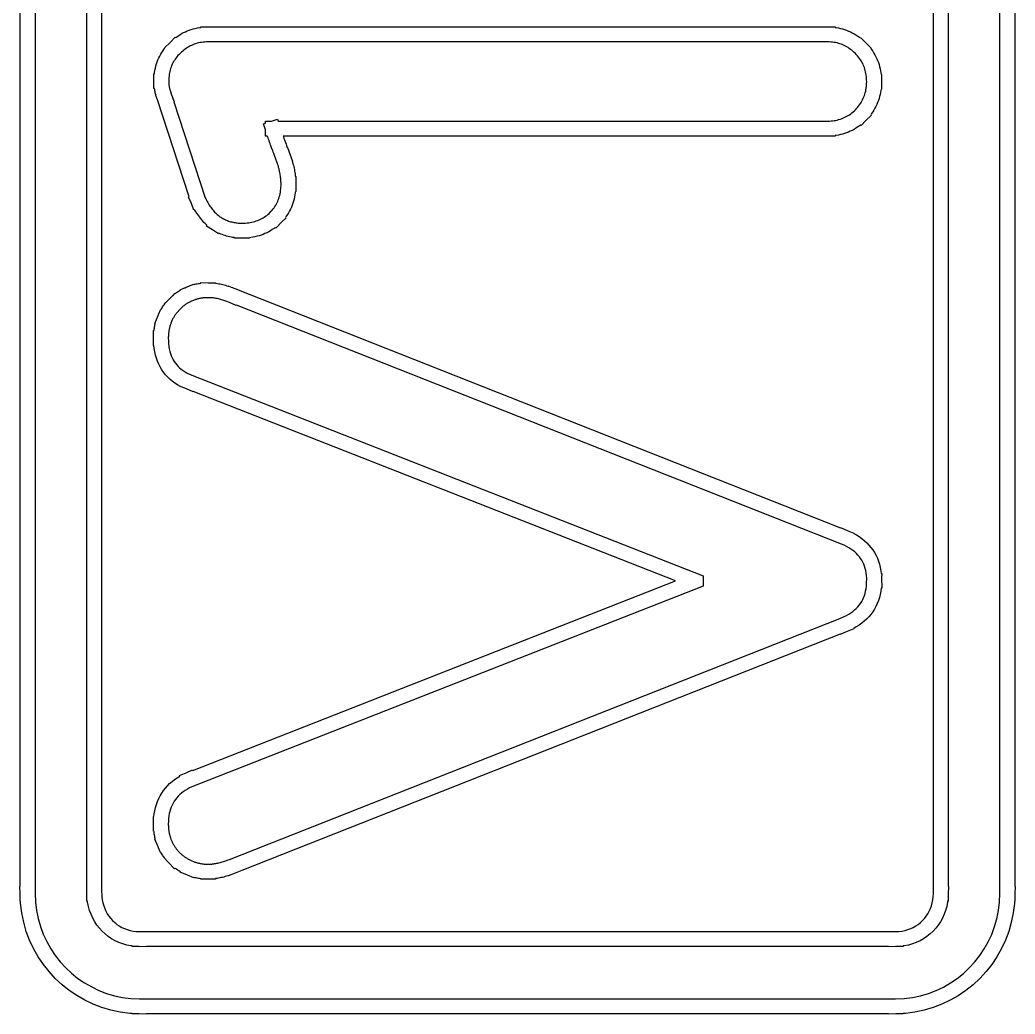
# Model space of a CAD drawing. Header units: metres. Extents: x -91 to 100, y 0 to 828.
# Drawn here: x -65.39 to -41.69, y 153.97 to 177.65 of the extents above; entities that cross this region are included whole.
import ezdxf

# ---------------------------------------------------------------- set-up
doc = ezdxf.new("R2010")
doc.units = ezdxf.units.M

msp = doc.modelspace()

# ---------------------------------------------------------------- linework, layer by layer
for p, q in [((-41.6971, 194.132), (-41.6971, 157.012)), ((-65.3861, 157.012), (-65.3861, 194.128)), ((-65.0333, 193.725), (-65.0333, 156.845)), ((-42.0499, 156.845), (-42.0499, 193.728)), ((-63.7986, 157.013), (-63.7986, 192.201)), ((-63.4458, 192.174), (-63.4458, 156.938)), ((-43.6374, 156.844), (-43.6374, 192.178)), ((-43.2846, 192.204), (-43.2846, 157.013)), ((-61.6263, 177.275), (-61.5844, 177.302)), ((-61.5844, 177.302), (-61.5415, 177.328)), ((-61.5415, 177.328), (-61.4976, 177.351)), ((-61.4976, 177.351), (-61.4529, 177.373)), ((-61.4529, 177.373), (-61.4072, 177.392)), ((-61.4072, 177.392), (-61.3607, 177.41)), ((-61.3607, 177.41), (-61.3134, 177.426)), ((-61.3134, 177.426), (-61.2653, 177.44)), ((-61.2653, 177.44), (-61.2164, 177.452)), ((-61.2164, 177.452), (-61.1669, 177.463)), ((-61.1669, 177.463), (-61.1167, 177.471)), ((-61.1167, 177.471), (-61.0858, 177.475)), ((-61.0858, 177.475), (-61.0858, 177.486)), ((-61.0858, 177.486), (-60.9111, 177.486)), ((-60.9111, 177.486), (-60.7361, 177.489)), ((-60.7361, 177.489), (-60.736, 177.486)), ((-60.736, 177.486), (-46.3258, 177.486)), ((-46.3258, 177.486), (-46.3257, 177.489)), ((-46.3257, 177.489), (-46.1518, 177.486)), ((-46.1518, 177.486), (-45.9763, 177.486)), ((-45.9763, 177.486), (-45.9763, 177.474)), ((-45.9763, 177.474), (-45.9488, 177.47)), ((-45.9488, 177.47), (-45.899, 177.462)), ((-45.899, 177.462), (-45.85, 177.451)), ((-45.85, 177.451), (-45.8015, 177.439)), ((-45.8015, 177.439), (-45.7535, 177.424)), ((-45.7535, 177.424), (-45.7063, 177.407)), ((-45.7063, 177.407), (-45.6598, 177.389)), ((-45.6598, 177.389), (-45.614, 177.369)), ((-45.614, 177.369), (-45.5691, 177.346)), ((-45.5691, 177.346), (-45.525, 177.322)), ((-45.525, 177.322), (-45.4817, 177.296)), ((-61.9455, 176.991), (-61.8174, 177.116)), ((-61.8174, 177.116), (-61.6927, 177.239)), ((-61.6927, 177.239), (-61.6859, 177.232)), ((-61.6859, 177.232), (-61.6672, 177.246)), ((-61.6672, 177.246), (-61.6263, 177.275)), ((-61.2418, 177.075), (-61.2753, 177.062)), ((-61.2086, 177.086), (-61.2418, 177.075)), ((-61.174, 177.096), (-61.2086, 177.086)), ((-61.139, 177.105), (-61.174, 177.096)), ((-61.1036, 177.112), (-61.139, 177.105)), ((-61.0658, 177.118), (-61.1036, 177.112)), ((-61.0292, 177.123), (-61.0658, 177.118)), ((-60.9889, 177.127), (-61.0292, 177.123)), ((-60.9501, 177.129), (-60.9889, 177.127)), ((-60.9075, 177.129), (-60.9501, 177.129)), ((-46.1541, 177.129), (-60.9075, 177.129)), ((-46.1145, 177.129), (-46.1541, 177.129)), ((-46.0753, 177.126), (-46.1145, 177.129)), ((-46.0385, 177.123), (-46.0753, 177.126)), ((-46.0023, 177.118), (-46.0385, 177.123)), ((-45.9656, 177.112), (-46.0023, 177.118)), ((-45.9311, 177.104), (-45.9656, 177.112)), ((-45.8957, 177.095), (-45.9311, 177.104)), ((-45.862, 177.085), (-45.8957, 177.095)), ((-45.828, 177.073), (-45.862, 177.085)), ((-45.7953, 177.06), (-45.828, 177.073)), ((-45.4817, 177.296), (-45.4393, 177.268)), ((-45.4393, 177.268), (-45.3978, 177.239)), ((-45.3978, 177.239), (-45.3714, 177.218)), ((-45.3714, 177.218), (-45.3612, 177.228)), ((-45.3612, 177.228), (-45.2411, 177.102)), ((-45.2411, 177.102), (-45.1165, 176.981)), ((-62.0624, 176.793), (-62.0382, 176.837)), ((-62.0382, 176.837), (-62.0121, 176.88)), ((-62.0121, 176.88), (-61.9841, 176.923)), ((-61.9841, 176.923), (-61.9542, 176.964)), ((-61.9542, 176.964), (-61.9383, 176.984)), ((-61.9383, 176.984), (-61.9455, 176.991)), ((-61.6029, 176.83), (-61.6278, 176.803)), ((-61.5683, 176.864), (-61.6029, 176.83)), ((-61.5439, 176.887), (-61.5683, 176.864)), ((-61.5163, 176.912), (-61.5439, 176.887)), ((-61.4875, 176.936), (-61.5163, 176.912)), ((-61.4594, 176.958), (-61.4875, 176.936)), ((-61.4291, 176.979), (-61.4594, 176.958)), ((-61.4, 176.998), (-61.4291, 176.979)), ((-61.3697, 177.016), (-61.4, 176.998)), ((-61.3388, 177.033), (-61.3697, 177.016)), ((-61.3069, 177.048), (-61.3388, 177.033)), ((-61.2753, 177.062), (-61.3069, 177.048)), ((-45.7631, 177.046), (-45.7953, 177.06)), ((-45.7309, 177.03), (-45.7631, 177.046)), ((-45.6991, 177.012), (-45.7309, 177.03)), ((-45.6685, 176.994), (-45.6991, 177.012)), ((-45.6382, 176.974), (-45.6685, 176.994)), ((-45.6073, 176.952), (-45.6382, 176.974)), ((-45.5779, 176.929), (-45.6073, 176.952)), ((-45.5476, 176.904), (-45.5779, 176.929)), ((-45.5196, 176.878), (-45.5476, 176.904)), ((-45.4906, 176.85), (-45.5196, 176.878)), ((-45.4643, 176.822), (-45.4906, 176.85)), ((-45.1165, 176.981), (-45.1266, 176.97)), ((-45.1266, 176.97), (-45.1092, 176.947)), ((-45.1092, 176.947), (-45.0806, 176.906)), ((-45.0806, 176.906), (-45.0536, 176.863)), ((-45.0536, 176.863), (-45.0285, 176.82)), ((-62.1541, 176.556), (-62.1397, 176.605)), ((-62.1397, 176.605), (-62.1233, 176.653)), ((-62.1233, 176.653), (-62.105, 176.701)), ((-62.105, 176.701), (-62.0847, 176.747)), ((-62.0847, 176.747), (-62.0624, 176.793)), ((-61.765, 176.596), (-61.7795, 176.563)), ((-61.7497, 176.628), (-61.765, 176.596)), ((-61.7326, 176.659), (-61.7497, 176.628)), ((-61.7147, 176.689), (-61.7326, 176.659)), ((-61.6954, 176.718), (-61.7147, 176.689)), ((-61.674, 176.747), (-61.6954, 176.718)), ((-61.6516, 176.776), (-61.674, 176.747)), ((-61.6278, 176.803), (-61.6516, 176.776)), ((-45.4397, 176.794), (-45.4643, 176.822)), ((-45.4158, 176.765), (-45.4397, 176.794)), ((-45.3944, 176.737), (-45.4158, 176.765)), ((-45.3732, 176.706), (-45.3944, 176.737)), ((-45.3545, 176.677), (-45.3732, 176.706)), ((-45.3368, 176.646), (-45.3545, 176.677)), ((-45.3203, 176.615), (-45.3368, 176.646)), ((-45.3051, 176.583), (-45.3203, 176.615)), ((-45.0285, 176.82), (-45.0052, 176.776)), ((-45.0052, 176.776), (-44.9838, 176.73)), ((-44.9838, 176.73), (-44.9643, 176.684)), ((-44.9643, 176.684), (-44.9466, 176.637)), ((-44.9466, 176.637), (-44.9308, 176.59)), ((-44.9308, 176.59), (-44.9169, 176.541)), ((-62.2005, 176.192), (-62.2025, 176.368)), ((-62.2025, 176.368), (-62.19, 176.368)), ((-62.19, 176.368), (-62.1855, 176.404)), ((-62.1855, 176.404), (-62.177, 176.456)), ((-62.177, 176.456), (-62.1665, 176.506)), ((-62.1665, 176.506), (-62.1541, 176.556)), ((-61.8365, 176.352), (-61.8414, 176.314)), ((-61.8303, 176.389), (-61.8365, 176.352)), ((-61.8227, 176.426), (-61.8303, 176.389)), ((-61.8138, 176.462), (-61.8227, 176.426)), ((-61.8035, 176.497), (-61.8138, 176.462)), ((-61.792, 176.531), (-61.8035, 176.497)), ((-61.7795, 176.563), (-61.792, 176.531)), ((-45.2915, 176.551), (-45.3051, 176.583)), ((-45.2788, 176.517), (-45.2915, 176.551)), ((-45.2677, 176.484), (-45.2788, 176.517)), ((-45.2578, 176.449), (-45.2677, 176.484)), ((-45.2492, 176.413), (-45.2578, 176.449)), ((-45.2419, 176.378), (-45.2492, 176.413)), ((-45.2357, 176.339), (-45.2419, 176.378)), ((-44.9169, 176.541), (-44.9049, 176.492)), ((-44.9049, 176.492), (-44.8948, 176.442)), ((-44.8948, 176.442), (-44.8866, 176.391)), ((-44.8866, 176.391), (-44.8823, 176.357)), ((-44.8823, 176.357), (-44.8689, 176.356)), ((-44.8689, 176.356), (-44.872, 176.181)), ((-62.2035, 176.017), (-62.2005, 176.192)), ((-61.847, 176.233), (-61.8477, 176.192)), ((-61.8477, 176.192), (-61.8476, 176.176)), ((-61.8476, 176.176), (-61.8471, 176.16)), ((-61.8471, 176.16), (-61.8464, 176.145)), ((-61.8449, 176.274), (-61.847, 176.233)), ((-61.8464, 176.145), (-61.8453, 176.128)), ((-61.8453, 176.128), (-61.844, 176.114)), ((-61.8414, 176.314), (-61.8449, 176.274)), ((-45.2311, 176.303), (-45.2357, 176.339)), ((-45.2276, 176.262), (-45.2311, 176.303)), ((-45.2256, 176.223), (-45.2276, 176.262)), ((-45.2276, 176.104), (-45.2256, 176.142)), ((-45.2249, 176.181), (-45.2256, 176.223)), ((-45.2256, 176.142), (-45.2249, 176.181)), ((-44.872, 176.181), (-44.869, 176.006)), ((-62.1875, 176.017), (-62.2035, 176.017)), ((-62.1866, 176.011), (-62.1875, 176.017)), ((-62.1829, 175.988), (-62.1866, 176.011)), ((-62.1788, 175.966), (-62.1829, 175.988)), ((-62.1742, 175.943), (-62.1788, 175.966)), ((-62.1694, 175.922), (-62.1742, 175.943)), ((-62.173, 175.92), (-62.1694, 175.922)), ((-62.1559, 175.868), (-62.173, 175.92)), ((-61.844, 176.114), (-61.8424, 176.098)), ((-61.8424, 176.098), (-61.8402, 176.081)), ((-61.8402, 176.081), (-61.838, 176.066)), ((-61.838, 176.066), (-61.8353, 176.049)), ((-61.8353, 176.049), (-61.8326, 176.034)), ((-61.8326, 176.034), (-61.829, 176.017)), ((-61.829, 176.017), (-61.8259, 176.003)), ((-61.8259, 176.003), (-61.8218, 175.986)), ((-61.8218, 175.986), (-61.818, 175.971)), ((-61.818, 175.971), (-61.7836, 175.867)), ((-45.2788, 175.852), (-45.2677, 175.886)), ((-45.2677, 175.886), (-45.2578, 175.92)), ((-45.2578, 175.92), (-45.249, 175.956)), ((-45.249, 175.956), (-45.2418, 175.991)), ((-45.2418, 175.991), (-45.2357, 176.029)), ((-45.2357, 176.029), (-45.231, 176.065)), ((-45.231, 176.065), (-45.2276, 176.104)), ((-44.8949, 175.926), (-44.905, 175.877)), ((-44.8866, 175.976), (-44.8949, 175.926)), ((-44.8829, 176.006), (-44.8866, 175.976)), ((-44.869, 176.006), (-44.8829, 176.006)), ((-62.1518, 175.854), (-62.1559, 175.868)), ((-62.1451, 175.831), (-62.1518, 175.854)), ((-62.1381, 175.809), (-62.1451, 175.831)), ((-62.1306, 175.787), (-62.1381, 175.809)), ((-62.1227, 175.765), (-62.1306, 175.787)), ((-62.1163, 175.748), (-62.1227, 175.765)), ((-61.3584, 173.441), (-62.1163, 175.748)), ((-61.7836, 175.867), (-61.7225, 175.704)), ((-61.7225, 175.704), (-61.7294, 175.702)), ((-61.7294, 175.702), (-60.9784, 173.416)), ((-45.3953, 175.628), (-45.3745, 175.659)), ((-45.3745, 175.659), (-45.355, 175.69)), ((-45.355, 175.69), (-45.3374, 175.721)), ((-45.3374, 175.721), (-45.3206, 175.753)), ((-45.3206, 175.753), (-45.3053, 175.786)), ((-45.3053, 175.786), (-45.2915, 175.819)), ((-45.2915, 175.819), (-45.2788, 175.852)), ((-44.9642, 175.686), (-44.9837, 175.639)), ((-44.9466, 175.732), (-44.9642, 175.686)), ((-44.9308, 175.78), (-44.9466, 175.732)), ((-44.917, 175.828), (-44.9308, 175.78)), ((-44.905, 175.877), (-44.917, 175.828)), ((-45.6353, 175.395), (-45.605, 175.416)), ((-45.605, 175.416), (-45.5759, 175.438)), ((-45.5759, 175.438), (-45.5461, 175.463)), ((-45.5461, 175.463), (-45.5172, 175.488)), ((-45.5172, 175.488), (-45.4911, 175.513)), ((-45.4911, 175.513), (-45.4663, 175.54)), ((-45.4663, 175.54), (-45.441, 175.569)), ((-45.441, 175.569), (-45.4173, 175.599)), ((-45.4173, 175.599), (-45.3953, 175.628)), ((-45.1082, 175.421), (-45.1296, 175.392)), ((-45.0797, 175.463), (-45.1082, 175.421)), ((-45.0529, 175.506), (-45.0797, 175.463)), ((-45.0281, 175.55), (-45.0529, 175.506)), ((-45.0049, 175.594), (-45.0281, 175.55)), ((-44.9837, 175.639), (-45.0049, 175.594)), ((-59.5945, 175.179), (-59.5476, 175.195)), ((-59.5476, 175.037), (-59.5945, 175.179)), ((-59.5476, 175.195), (-59.5476, 175.244)), ((-59.5476, 175.244), (-59.4, 175.244)), ((-59.4, 175.244), (-59.2599, 175.292)), ((-59.2599, 175.292), (-59.2442, 175.244)), ((-59.2442, 175.244), (-46.1529, 175.244)), ((-46.1529, 175.244), (-46.1133, 175.245)), ((-46.1133, 175.245), (-46.0747, 175.247)), ((-46.0747, 175.247), (-46.0364, 175.251)), ((-46.0364, 175.251), (-45.9998, 175.255)), ((-45.9998, 175.255), (-45.9631, 175.261)), ((-45.9631, 175.261), (-45.9284, 175.269)), ((-45.9284, 175.269), (-45.8928, 175.278)), ((-45.8928, 175.278), (-45.859, 175.288)), ((-45.859, 175.288), (-45.8249, 175.299)), ((-45.8249, 175.299), (-45.7922, 175.312)), ((-45.7922, 175.312), (-45.7604, 175.325)), ((-45.7604, 175.325), (-45.728, 175.341)), ((-45.728, 175.341), (-45.6966, 175.358)), ((-45.6966, 175.358), (-45.6659, 175.376)), ((-45.6659, 175.376), (-45.6353, 175.395)), ((-45.2412, 175.261), (-45.3575, 175.135)), ((-45.1167, 175.378), (-45.2412, 175.261)), ((-45.1296, 175.392), (-45.1167, 175.378)), ((-59.5476, 174.888), (-59.5476, 175.037)), ((-45.8013, 174.933), (-45.8497, 174.921)), ((-45.7535, 174.947), (-45.8013, 174.933)), ((-45.7064, 174.963), (-45.7535, 174.947)), ((-45.6601, 174.981), (-45.7064, 174.963)), ((-45.6146, 175.001), (-45.6601, 174.981)), ((-45.5699, 175.022), (-45.6146, 175.001)), ((-45.526, 175.046), (-45.5699, 175.022)), ((-45.4829, 175.071), (-45.526, 175.046)), ((-45.4407, 175.098), (-45.4829, 175.071)), ((-45.3994, 175.127), (-45.4407, 175.098)), ((-45.3712, 175.148), (-45.3994, 175.127)), ((-45.3575, 175.135), (-45.3712, 175.148)), ((-59.4976, 174.888), (-59.5476, 174.888)), ((-59.4943, 174.878), (-59.4976, 174.888)), ((-59.4829, 174.845), (-59.4943, 174.878)), ((-59.4713, 174.812), (-59.4829, 174.845)), ((-59.4595, 174.778), (-59.4713, 174.812)), ((-59.4476, 174.744), (-59.4595, 174.778)), ((-59.4355, 174.71), (-59.4476, 174.744)), ((-59.4233, 174.676), (-59.4355, 174.71)), ((-46.3261, 174.888), (-59.1238, 174.888)), ((-59.1238, 174.888), (-59.1155, 174.865)), ((-59.1155, 174.865), (-59.1155, 174.865)), ((-59.1155, 174.865), (-59.1036, 174.831)), ((-59.1036, 174.831), (-59.0916, 174.798)), ((-59.0916, 174.798), (-59.0675, 174.731)), ((-59.0675, 174.731), (-59.0675, 174.731)), ((-59.0675, 174.731), (-59.0549, 174.697)), ((-59.0549, 174.697), (-59.0422, 174.663)), ((-46.326, 174.885), (-46.3261, 174.888)), ((-46.1513, 174.888), (-46.326, 174.885)), ((-45.9763, 174.888), (-46.1513, 174.888)), ((-45.9484, 174.903), (-45.9763, 174.899)), ((-45.9763, 174.899), (-45.9763, 174.888)), ((-45.8987, 174.911), (-45.9484, 174.903)), ((-45.8497, 174.921), (-45.8987, 174.911)), ((-59.3983, 174.607), (-59.4233, 174.676)), ((-59.3727, 174.538), (-59.3983, 174.607)), ((-59.3597, 174.503), (-59.3727, 174.538)), ((-59.3465, 174.468), (-59.3597, 174.503)), ((-59.3197, 174.397), (-59.3465, 174.468)), ((-59.0422, 174.663), (-59.0423, 174.663)), ((-59.0423, 174.663), (-59.0242, 174.614)), ((-59.0242, 174.614), (-59.0171, 174.617)), ((-59.0171, 174.617), (-58.9454, 174.413)), ((-59.306, 174.361), (-59.3197, 174.397)), ((-59.2623, 174.247), (-59.306, 174.361)), ((-59.2568, 174.23), (-59.2623, 174.247)), ((-59.2478, 174.201), (-59.2568, 174.23)), ((-58.9454, 174.413), (-58.9329, 174.376)), ((-58.9329, 174.376), (-58.9296, 174.366)), ((-58.9296, 174.366), (-58.8996, 174.287)), ((-58.8996, 174.287), (-58.9048, 174.285)), ((-58.9048, 174.285), (-58.8991, 174.266)), ((-58.8991, 174.266), (-58.8892, 174.229)), ((-58.8892, 174.229), (-58.88, 174.194)), ((-59.238, 174.167), (-59.2478, 174.201)), ((-59.2303, 174.138), (-59.238, 174.167)), ((-59.2218, 174.106), (-59.2303, 174.138)), ((-59.2148, 174.076), (-59.2218, 174.106)), ((-59.2081, 174.047), (-59.2148, 174.076)), ((-59.202, 174.017), (-59.2081, 174.047)), ((-59.1967, 173.989), (-59.202, 174.017)), ((-59.1918, 173.961), (-59.1967, 173.989)), ((-58.88, 174.194), (-58.8713, 174.158)), ((-58.8713, 174.158), (-58.8633, 174.122)), ((-58.8633, 174.122), (-58.856, 174.087)), ((-58.856, 174.087), (-58.8494, 174.052)), ((-58.8494, 174.052), (-58.8435, 174.017)), ((-58.8435, 174.017), (-58.8382, 173.982)), ((-58.8382, 173.982), (-58.8337, 173.948)), ((-59.1874, 173.931), (-59.1918, 173.961)), ((-59.1837, 173.903), (-59.1874, 173.931)), ((-59.1807, 173.876), (-59.1837, 173.903)), ((-59.1782, 173.85), (-59.1807, 173.876)), ((-59.1763, 173.823), (-59.1782, 173.85)), ((-59.1747, 173.795), (-59.1763, 173.823)), ((-59.174, 173.771), (-59.1747, 173.795)), ((-59.1744, 173.706), (-59.1737, 173.745)), ((-59.1737, 173.745), (-59.174, 173.771)), ((-58.8337, 173.948), (-58.8309, 173.923)), ((-58.8309, 173.923), (-58.8181, 173.923)), ((-58.8181, 173.923), (-58.8209, 173.746)), ((-58.8209, 173.746), (-58.819, 173.568)), ((-59.206, 173.473), (-59.1973, 173.511)), ((-59.1973, 173.511), (-59.1903, 173.547)), ((-59.1903, 173.547), (-59.1843, 173.586)), ((-59.1843, 173.586), (-59.1797, 173.625)), ((-59.1797, 173.625), (-59.1764, 173.665)), ((-59.1764, 173.665), (-59.1744, 173.706)), ((-58.8348, 173.537), (-58.8427, 173.486)), ((-58.8312, 173.568), (-58.8348, 173.537)), ((-58.819, 173.568), (-58.8312, 173.568)), ((-61.3778, 173.432), (-61.3584, 173.441)), ((-61.306, 173.282), (-61.3778, 173.432)), ((-61.2541, 173.124), (-61.306, 173.282)), ((-60.9784, 173.416), (-60.9672, 173.392)), ((-60.9672, 173.392), (-60.9511, 173.361)), ((-60.9511, 173.361), (-60.9346, 173.33)), ((-60.9346, 173.33), (-60.9182, 173.3)), ((-60.9182, 173.3), (-60.9011, 173.271)), ((-60.9011, 173.271), (-60.884, 173.244)), ((-59.2998, 173.241), (-59.2827, 173.271)), ((-59.2827, 173.271), (-59.2667, 173.304)), ((-59.2667, 173.304), (-59.2524, 173.335)), ((-59.2524, 173.335), (-59.2385, 173.37)), ((-59.2385, 173.37), (-59.2267, 173.403)), ((-59.2267, 173.403), (-59.2156, 173.438)), ((-59.2156, 173.438), (-59.206, 173.473)), ((-58.8924, 173.289), (-58.9093, 173.241)), ((-58.8772, 173.337), (-58.8924, 173.289)), ((-58.8639, 173.386), (-58.8772, 173.337)), ((-58.8524, 173.436), (-58.8639, 173.386)), ((-58.8427, 173.486), (-58.8524, 173.436)), ((-61.2292, 173.132), (-61.2541, 173.124)), ((-61.2231, 173.121), (-61.2292, 173.132)), ((-61.202, 173.085), (-61.2231, 173.121)), ((-61.1801, 173.05), (-61.202, 173.085)), ((-61.1577, 173.016), (-61.1801, 173.05)), ((-60.884, 173.244), (-60.8667, 173.218)), ((-60.8667, 173.218), (-60.8485, 173.192)), ((-60.8485, 173.192), (-60.8299, 173.166)), ((-60.8299, 173.166), (-60.8115, 173.142)), ((-60.8115, 173.142), (-60.793, 173.12)), ((-60.793, 173.12), (-60.7731, 173.097)), ((-60.7731, 173.097), (-60.7544, 173.076)), ((-60.7544, 173.076), (-60.7345, 173.056)), ((-60.7345, 173.056), (-60.7141, 173.036)), ((-60.7141, 173.036), (-60.6943, 173.018)), ((-59.4854, 173.021), (-59.458, 173.045)), ((-59.458, 173.045), (-59.4058, 173.094)), ((-59.4058, 173.094), (-59.3819, 173.122)), ((-59.3819, 173.122), (-59.3594, 173.151)), ((-59.3594, 173.151), (-59.3383, 173.18)), ((-59.3383, 173.18), (-59.3186, 173.21)), ((-59.3186, 173.21), (-59.2998, 173.241)), ((-58.9954, 173.06), (-59.0214, 173.017)), ((-58.9712, 173.104), (-58.9954, 173.06)), ((-58.9488, 173.149), (-58.9712, 173.104)), ((-58.9281, 173.195), (-58.9488, 173.149)), ((-58.9093, 173.241), (-58.9281, 173.195)), ((-61.1346, 172.983), (-61.1577, 173.016)), ((-61.1109, 172.951), (-61.1346, 172.983)), ((-61.0865, 172.919), (-61.1109, 172.951)), ((-61.0615, 172.889), (-61.0865, 172.919)), ((-61.0359, 172.859), (-61.0615, 172.889)), ((-61.0096, 172.83), (-61.0359, 172.859)), ((-60.9827, 172.803), (-61.0096, 172.83)), ((-60.955, 172.776), (-60.9827, 172.803)), ((-60.6943, 173.018), (-60.6726, 172.999)), ((-60.6726, 172.999), (-60.6524, 172.983)), ((-60.6524, 172.983), (-60.6308, 172.966)), ((-60.6308, 172.966), (-60.6112, 172.953)), ((-60.6112, 172.953), (-60.5923, 172.941)), ((-60.5923, 172.941), (-60.5678, 172.927)), ((-60.5678, 172.927), (-60.5459, 172.915)), ((-60.5459, 172.915), (-60.5216, 172.903)), ((-60.5216, 172.903), (-60.4971, 172.891)), ((-60.4971, 172.891), (-60.4742, 172.882)), ((-60.4742, 172.882), (-60.4496, 172.872)), ((-60.4496, 172.872), (-60.4238, 172.862)), ((-60.4238, 172.862), (-60.4003, 172.855)), ((-60.4003, 172.855), (-60.3755, 172.847)), ((-60.3755, 172.847), (-60.3486, 172.84)), ((-60.3486, 172.84), (-60.3225, 172.834)), ((-60.3225, 172.834), (-60.2973, 172.829)), ((-60.2973, 172.829), (-60.2697, 172.824)), ((-60.2697, 172.824), (-60.243, 172.82)), ((-60.243, 172.82), (-60.2163, 172.817)), ((-60.2163, 172.817), (-60.1876, 172.814)), ((-60.1876, 172.814), (-60.1591, 172.812)), ((-60.1591, 172.812), (-60.1318, 172.811)), ((-60.1318, 172.811), (-60.1021, 172.811)), ((-60.1021, 172.811), (-60.0636, 172.811)), ((-60.0636, 172.811), (-60.0219, 172.814)), ((-60.0219, 172.814), (-59.9824, 172.817)), ((-59.9824, 172.817), (-59.9429, 172.822)), ((-59.9429, 172.822), (-59.9052, 172.828)), ((-59.9052, 172.828), (-59.8683, 172.835)), ((-59.8683, 172.835), (-59.8313, 172.844)), ((-59.8313, 172.844), (-59.7972, 172.853)), ((-59.7972, 172.853), (-59.7623, 172.864)), ((-59.7623, 172.864), (-59.729, 172.876)), ((-59.729, 172.876), (-59.696, 172.89)), ((-59.696, 172.89), (-59.6643, 172.905)), ((-59.6643, 172.905), (-59.632, 172.921)), ((-59.632, 172.921), (-59.6024, 172.938)), ((-59.6024, 172.938), (-59.5723, 172.957)), ((-59.5723, 172.957), (-59.5422, 172.977)), ((-59.5422, 172.977), (-59.5136, 172.998)), ((-59.5136, 172.998), (-59.4854, 173.021)), ((-59.1559, 172.842), (-59.2953, 172.691)), ((-59.0585, 172.934), (-59.1559, 172.842)), ((-59.0492, 172.976), (-59.0702, 172.947)), ((-59.0702, 172.947), (-59.0585, 172.934)), ((-59.0214, 173.017), (-59.0492, 172.976)), ((-60.94, 172.762), (-60.955, 172.776)), ((-60.9507, 172.744), (-60.94, 172.762)), ((-60.8051, 172.655), (-60.9507, 172.744)), ((-60.6652, 172.556), (-60.8051, 172.655)), ((-60.6538, 172.572), (-60.6652, 172.556)), ((-60.6409, 172.566), (-60.6538, 172.572)), ((-60.6074, 172.552), (-60.6409, 172.566)), ((-59.5558, 172.563), (-59.6019, 172.544)), ((-59.5108, 172.584), (-59.5558, 172.563)), ((-59.4666, 172.606), (-59.5108, 172.584)), ((-59.4233, 172.631), (-59.4666, 172.606)), ((-59.381, 172.657), (-59.4233, 172.631)), ((-59.3397, 172.685), (-59.381, 172.657)), ((-59.3115, 172.706), (-59.3397, 172.685)), ((-59.2953, 172.691), (-59.3115, 172.706)), ((-60.5736, 172.538), (-60.6074, 172.552)), ((-60.5393, 172.526), (-60.5736, 172.538)), ((-60.5045, 172.514), (-60.5393, 172.526)), ((-60.4695, 172.504), (-60.5045, 172.514)), ((-60.4342, 172.494), (-60.4695, 172.504)), ((-60.3986, 172.486), (-60.4342, 172.494)), ((-60.3625, 172.479), (-60.3986, 172.486)), ((-60.326, 172.472), (-60.3625, 172.479)), ((-60.2893, 172.467), (-60.326, 172.472)), ((-60.2789, 172.465), (-60.2893, 172.467)), ((-60.2787, 172.452), (-60.2789, 172.465)), ((-60.1033, 172.455), (-60.2787, 172.452)), ((-59.9273, 172.452), (-60.1033, 172.455)), ((-59.9272, 172.465), (-59.9273, 172.452)), ((-59.8952, 172.469), (-59.9272, 172.465)), ((-59.8444, 172.477), (-59.8952, 172.469)), ((-59.7944, 172.486), (-59.8444, 172.477)), ((-59.7451, 172.498), (-59.7944, 172.486)), ((-59.6966, 172.511), (-59.7451, 172.498)), ((-59.6488, 172.527), (-59.6966, 172.511)), ((-59.6019, 172.544), (-59.6488, 172.527)), ((-61.1426, 171.373), (-61.1172, 171.377)), ((-61.1172, 171.377), (-61.0919, 171.381)), ((-61.0919, 171.381), (-61.0839, 171.382)), ((-61.0839, 171.382), (-61.0837, 171.395)), ((-61.0837, 171.395), (-60.9109, 171.393)), ((-60.9109, 171.393), (-60.7346, 171.394)), ((-60.7346, 171.394), (-60.7345, 171.382)), ((-60.7345, 171.382), (-60.7186, 171.38)), ((-60.7186, 171.38), (-60.6866, 171.375)), ((-60.6866, 171.375), (-60.6547, 171.369)), ((-61.6975, 171.132), (-61.6833, 171.142)), ((-61.6833, 171.142), (-61.6626, 171.158)), ((-61.6626, 171.158), (-61.6415, 171.172)), ((-61.6415, 171.172), (-61.6199, 171.187)), ((-61.6199, 171.187), (-61.5983, 171.201)), ((-61.5983, 171.201), (-61.5761, 171.214)), ((-61.5761, 171.214), (-61.5695, 171.218)), ((-61.5732, 171.227), (-61.4722, 171.268)), ((-61.5695, 171.218), (-61.5732, 171.227)), ((-61.4722, 171.268), (-61.4607, 171.274)), ((-61.4607, 171.274), (-61.4365, 171.284)), ((-61.4365, 171.284), (-61.2509, 171.362)), ((-61.2509, 171.362), (-61.2462, 171.35)), ((-61.2462, 171.35), (-61.2429, 171.351)), ((-61.2429, 171.351), (-61.2182, 171.357)), ((-61.2182, 171.357), (-61.1932, 171.363)), ((-61.1932, 171.363), (-61.168, 171.368)), ((-61.168, 171.368), (-61.1426, 171.373)), ((-60.6547, 171.369), (-60.6227, 171.363)), ((-60.6227, 171.363), (-60.5903, 171.356)), ((-60.5903, 171.356), (-60.5581, 171.349)), ((-60.5581, 171.349), (-60.526, 171.341)), ((-60.526, 171.341), (-60.4937, 171.332)), ((-60.4937, 171.332), (-60.4612, 171.322)), ((-60.4612, 171.322), (-60.4355, 171.314)), ((-60.4355, 171.314), (-60.4343, 171.317)), ((-60.4343, 171.317), (-60.3642, 171.289)), ((-60.3642, 171.289), (-60.3314, 171.277)), ((-60.3314, 171.277), (-60.2987, 171.264)), ((-60.2987, 171.264), (-60.2703, 171.252)), ((-60.2703, 171.252), (-45.8522, 165.557)), ((-61.956, 170.877), (-61.9139, 170.922)), ((-61.9139, 170.922), (-61.8986, 170.94)), ((-61.8986, 170.94), (-61.8815, 170.958)), ((-61.8815, 170.958), (-61.8637, 170.977)), ((-61.8637, 170.977), (-61.8455, 170.996)), ((-61.8455, 170.996), (-61.8314, 171.009)), ((-61.8314, 171.009), (-61.8179, 171.024)), ((-61.8179, 171.024), (-61.7998, 171.042)), ((-61.7998, 171.042), (-61.7814, 171.06)), ((-61.7814, 171.06), (-61.7624, 171.077)), ((-61.7624, 171.077), (-61.7451, 171.092)), ((-61.7451, 171.092), (-61.7009, 171.135)), ((-61.7009, 171.135), (-61.6975, 171.132)), ((-61.3984, 170.906), (-61.4141, 170.897)), ((-61.3829, 170.915), (-61.3984, 170.906)), ((-61.3663, 170.924), (-61.3829, 170.915)), ((-61.3507, 170.932), (-61.3663, 170.924)), ((-61.3329, 170.941), (-61.3507, 170.932)), ((-61.3316, 170.942), (-61.3329, 170.941)), ((-61.2575, 170.972), (-61.3316, 170.942)), ((-61.241, 170.978), (-61.2575, 170.972)), ((-61.2225, 170.985), (-61.241, 170.978)), ((-61.2076, 170.99), (-61.2225, 170.985)), ((-61.1889, 170.996), (-61.2076, 170.99)), ((-61.1729, 171.001), (-61.1889, 170.996)), ((-61.1543, 171.006), (-61.1729, 171.001)), ((-61.136, 171.011), (-61.1543, 171.006)), ((-61.1192, 171.014), (-61.136, 171.011)), ((-61.0999, 171.018), (-61.1192, 171.014)), ((-61.0814, 171.022), (-61.0999, 171.018)), ((-61.0654, 171.025), (-61.0814, 171.022)), ((-61.0445, 171.028), (-61.0654, 171.025)), ((-61.0263, 171.03), (-61.0445, 171.028)), ((-61.007, 171.032), (-61.0263, 171.03)), ((-60.9879, 171.034), (-61.007, 171.032)), ((-60.9704, 171.035), (-60.9879, 171.034)), ((-60.9474, 171.036), (-60.9704, 171.035)), ((-60.9299, 171.036), (-60.9474, 171.036)), ((-60.9113, 171.036), (-60.9299, 171.036)), ((-60.8848, 171.036), (-60.9113, 171.036)), ((-60.8626, 171.035), (-60.8848, 171.036)), ((-60.8378, 171.034), (-60.8626, 171.035)), ((-60.8154, 171.032), (-60.8378, 171.034)), ((-60.7901, 171.029), (-60.8154, 171.032)), ((-60.766, 171.027), (-60.7901, 171.029)), ((-60.7405, 171.023), (-60.766, 171.027)), ((-60.7169, 171.019), (-60.7405, 171.023)), ((-60.6918, 171.014), (-60.7169, 171.019)), ((-60.6667, 171.009), (-60.6918, 171.014)), ((-60.6414, 171.003), (-60.6667, 171.009)), ((-60.614, 170.996), (-60.6414, 171.003)), ((-60.5904, 170.989), (-60.614, 170.996)), ((-60.5637, 170.981), (-60.5904, 170.989)), ((-60.5391, 170.973), (-60.5637, 170.981)), ((-60.5104, 170.964), (-60.5391, 170.973)), ((-60.4881, 170.956), (-60.5104, 170.964)), ((-60.4019, 170.922), (-60.4881, 170.956)), ((-60.2385, 170.854), (-60.4019, 170.922)), ((-62.0868, 170.649), (-62.0465, 170.749)), ((-62.0465, 170.749), (-62.0377, 170.745)), ((-62.0377, 170.745), (-62.034, 170.752)), ((-62.034, 170.752), (-62.0208, 170.774)), ((-62.0208, 170.774), (-62.0072, 170.796)), ((-62.0072, 170.796), (-61.993, 170.817)), ((-61.993, 170.817), (-61.9784, 170.839)), ((-61.9784, 170.839), (-61.9633, 170.86)), ((-61.9633, 170.86), (-61.9525, 170.874)), ((-61.9525, 170.874), (-61.956, 170.877)), ((-61.6594, 170.674), (-61.6696, 170.661)), ((-61.651, 170.684), (-61.6594, 170.674)), ((-61.5819, 170.757), (-61.651, 170.684)), ((-61.5093, 170.827), (-61.5819, 170.757)), ((-61.5008, 170.834), (-61.5093, 170.827)), ((-61.4861, 170.846), (-61.5008, 170.834)), ((-61.4722, 170.857), (-61.4861, 170.846)), ((-61.4598, 170.866), (-61.4722, 170.857)), ((-61.4428, 170.878), (-61.4598, 170.866)), ((-61.429, 170.887), (-61.4428, 170.878)), ((-61.4141, 170.897), (-61.429, 170.887)), ((-60.2373, 170.857), (-60.2385, 170.854)), ((-45.8244, 165.164), (-60.2373, 170.857)), ((-62.1803, 170.423), (-62.1038, 170.611)), ((-62.1038, 170.611), (-62.0933, 170.635)), ((-62.0933, 170.635), (-62.0868, 170.649)), ((-61.7948, 170.429), (-61.8004, 170.414)), ((-61.7632, 170.507), (-61.7948, 170.429)), ((-61.7551, 170.524), (-61.7632, 170.507)), ((-61.7473, 170.539), (-61.7551, 170.524)), ((-61.738, 170.556), (-61.7473, 170.539)), ((-61.7291, 170.572), (-61.738, 170.556)), ((-61.7211, 170.586), (-61.7291, 170.572)), ((-61.7104, 170.603), (-61.7211, 170.586)), ((-61.7, 170.619), (-61.7104, 170.603)), ((-61.6906, 170.633), (-61.7, 170.619)), ((-61.6806, 170.646), (-61.6906, 170.633)), ((-61.6696, 170.661), (-61.6806, 170.646)), ((-62.2148, 170.252), (-62.2004, 170.253)), ((-62.2111, 170.077), (-62.2148, 170.252)), ((-62.2004, 170.253), (-62.1992, 170.262)), ((-62.1992, 170.262), (-62.1955, 170.288)), ((-62.1955, 170.288), (-62.1913, 170.314)), ((-62.1913, 170.314), (-62.1867, 170.339)), ((-62.1867, 170.339), (-62.1816, 170.364)), ((-62.1816, 170.364), (-62.1759, 170.39)), ((-62.1688, 170.418), (-62.1803, 170.423)), ((-62.1759, 170.39), (-62.1697, 170.415)), ((-62.1697, 170.415), (-62.1688, 170.418)), ((-61.8518, 170.196), (-61.8538, 170.177)), ((-61.8495, 170.215), (-61.8518, 170.196)), ((-61.8469, 170.233), (-61.8495, 170.215)), ((-61.8438, 170.252), (-61.8469, 170.233)), ((-61.8403, 170.272), (-61.8438, 170.252)), ((-61.8366, 170.29), (-61.8403, 170.272)), ((-61.8328, 170.307), (-61.8366, 170.29)), ((-61.8282, 170.325), (-61.8328, 170.307)), ((-61.8234, 170.343), (-61.8282, 170.325)), ((-61.8185, 170.36), (-61.8234, 170.343)), ((-61.8129, 170.378), (-61.8185, 170.36)), ((-61.8071, 170.396), (-61.8129, 170.378)), ((-61.8004, 170.414), (-61.8071, 170.396)), ((-62.2127, 169.901), (-62.2111, 170.077)), ((-61.8581, 170.099), (-61.8583, 170.078)), ((-61.8583, 170.078), (-61.8568, 170.008)), ((-61.8576, 170.117), (-61.8581, 170.099)), ((-61.8566, 170.139), (-61.8576, 170.117)), ((-61.8568, 170.008), (-61.8523, 169.94)), ((-61.8555, 170.157), (-61.8566, 170.139)), ((-61.8538, 170.177), (-61.8555, 170.157)), ((-62.2029, 169.901), (-62.2127, 169.901)), ((-62.1942, 169.826), (-62.2029, 169.901)), ((-62.1808, 169.746), (-62.1942, 169.826)), ((-62.1634, 169.669), (-62.1808, 169.746)), ((-61.8523, 169.94), (-61.8448, 169.877)), ((-61.8448, 169.877), (-61.8347, 169.816)), ((-61.8347, 169.816), (-61.8216, 169.758)), ((-61.8216, 169.758), (-61.8061, 169.704)), ((-62.1419, 169.594), (-62.1634, 169.669)), ((-62.1163, 169.522), (-62.1419, 169.594)), ((-62.0865, 169.452), (-62.1163, 169.522)), ((-61.8061, 169.704), (-61.7877, 169.652)), ((-61.7877, 169.652), (-61.7671, 169.604)), ((-61.7671, 169.604), (-61.7439, 169.558)), ((-61.7439, 169.558), (-61.718, 169.514)), ((-61.718, 169.514), (-61.6899, 169.473)), ((-62.0526, 169.385), (-62.0865, 169.452)), ((-62.0145, 169.321), (-62.0526, 169.385)), ((-61.9723, 169.259), (-62.0145, 169.321)), ((-61.926, 169.201), (-61.9723, 169.259)), ((-61.6899, 169.473), (-61.6588, 169.434)), ((-61.6588, 169.434), (-61.625, 169.397)), ((-61.625, 169.397), (-61.5885, 169.363)), ((-61.5885, 169.363), (-61.5491, 169.33)), ((-61.5491, 169.33), (-61.5061, 169.299)), ((-61.5061, 169.299), (-61.4605, 169.27)), ((-61.4605, 169.27), (-61.411, 169.242)), ((-61.411, 169.242), (-61.3577, 169.217)), ((-61.8759, 169.147), (-61.926, 169.201)), ((-61.822, 169.095), (-61.8759, 169.147)), ((-61.7645, 169.047), (-61.822, 169.095)), ((-61.7034, 169.003), (-61.7645, 169.047)), ((-61.3577, 169.217), (-61.2991, 169.192)), ((-61.2991, 169.192), (-49.116, 164.41)), ((-61.639, 168.962), (-61.7034, 169.003)), ((-61.5892, 168.935), (-61.639, 168.962)), ((-61.5928, 168.925), (-61.5892, 168.935)), ((-61.4291, 168.861), (-61.5928, 168.925)), ((-61.2682, 168.794), (-61.4291, 168.861)), ((-61.267, 168.798), (-61.2682, 168.794)), ((-49.7793, 164.288), (-61.267, 168.798)), ((-45.8522, 165.557), (-45.8499, 165.562)), ((-45.8499, 165.562), (-45.6905, 165.493)), ((-45.6905, 165.493), (-45.529, 165.429)), ((-45.529, 165.429), (-45.5329, 165.419)), ((-45.5329, 165.419), (-45.4713, 165.385)), ((-45.4713, 165.385), (-45.4044, 165.343)), ((-45.4044, 165.343), (-45.341, 165.298)), ((-45.341, 165.298), (-45.281, 165.25)), ((-45.281, 165.25), (-45.2247, 165.198)), ((-45.7623, 165.137), (-45.8244, 165.164)), ((-45.7036, 165.108), (-45.7623, 165.137)), ((-45.6501, 165.078), (-45.7036, 165.108)), ((-45.5993, 165.046), (-45.6501, 165.078)), ((-45.5525, 165.013), (-45.5993, 165.046)), ((-45.5095, 164.978), (-45.5525, 165.013)), ((-45.4693, 164.941), (-45.5095, 164.978)), ((-45.2247, 165.198), (-45.1722, 165.144)), ((-45.1722, 165.144), (-45.1236, 165.087)), ((-45.1236, 165.087), (-45.079, 165.026)), ((-45.079, 165.026), (-45.0386, 164.963)), ((-45.4328, 164.904), (-45.4693, 164.941)), ((-45.3995, 164.864), (-45.4328, 164.904)), ((-45.3689, 164.823), (-45.3995, 164.864)), ((-45.3417, 164.78), (-45.3689, 164.823)), ((-45.3169, 164.735), (-45.3417, 164.78)), ((-45.0386, 164.963), (-45.0025, 164.897)), ((-45.0025, 164.897), (-44.9706, 164.828)), ((-44.9706, 164.828), (-44.9432, 164.757)), ((-44.9432, 164.757), (-44.9201, 164.684)), ((-45.295, 164.688), (-45.3169, 164.735)), ((-45.2759, 164.638), (-45.295, 164.688)), ((-45.2594, 164.586), (-45.2759, 164.638)), ((-45.246, 164.533), (-45.2594, 164.586)), ((-45.2354, 164.476), (-45.246, 164.533)), ((-44.9201, 164.684), (-44.9014, 164.609)), ((-44.9014, 164.609), (-44.8869, 164.532)), ((-44.8869, 164.532), (-44.8779, 164.462)), ((-61.2748, 159.776), (-49.7793, 164.288)), ((-49.116, 164.41), (-49.116, 164.166)), ((-45.2277, 164.416), (-45.2354, 164.476)), ((-45.2232, 164.357), (-45.2277, 164.416)), ((-45.2265, 164.224), (-45.2232, 164.357)), ((-44.8779, 164.462), (-44.8678, 164.462)), ((-44.8678, 164.462), (-44.8703, 164.36)), ((-44.8703, 164.36), (-44.8643, 164.114)), ((-49.116, 164.166), (-61.2947, 159.385)), ((-45.2627, 163.991), (-45.2494, 164.044)), ((-45.2494, 164.044), (-45.2387, 164.102)), ((-45.2387, 164.102), (-45.2311, 164.161)), ((-45.2311, 164.161), (-45.2265, 164.224)), ((-44.8901, 164.046), (-44.9045, 163.969)), ((-44.8814, 164.114), (-44.8901, 164.046)), ((-44.8643, 164.114), (-44.8814, 164.114)), ((-45.3716, 163.754), (-45.3442, 163.797)), ((-45.3442, 163.797), (-45.3195, 163.843)), ((-45.3195, 163.843), (-45.2978, 163.889)), ((-45.2978, 163.889), (-45.2788, 163.939)), ((-45.2788, 163.939), (-45.2627, 163.991)), ((-44.9459, 163.82), (-44.9731, 163.75)), ((-44.923, 163.894), (-44.9459, 163.82)), ((-44.9045, 163.969), (-44.923, 163.894)), ((-45.6015, 163.53), (-45.5552, 163.563)), ((-45.5552, 163.563), (-45.5112, 163.599)), ((-45.5112, 163.599), (-45.4718, 163.635)), ((-45.4718, 163.635), (-45.4352, 163.673)), ((-45.4352, 163.673), (-45.4017, 163.713)), ((-45.4017, 163.713), (-45.3716, 163.754)), ((-45.0407, 163.615), (-45.0809, 163.552)), ((-45.0048, 163.681), (-45.0407, 163.615)), ((-44.9731, 163.75), (-45.0048, 163.681)), ((-60.3981, 157.656), (-45.8644, 163.397)), ((-45.8644, 163.397), (-45.7648, 163.44)), ((-45.7648, 163.44), (-45.7065, 163.468)), ((-45.7065, 163.468), (-45.6521, 163.499)), ((-45.6521, 163.499), (-45.6015, 163.53)), ((-45.2827, 163.327), (-45.3429, 163.279)), ((-45.2264, 163.379), (-45.2827, 163.327)), ((-45.1739, 163.433), (-45.2264, 163.379)), ((-45.1253, 163.491), (-45.1739, 163.433)), ((-45.0809, 163.552), (-45.1253, 163.491)), ((-45.529, 163.147), (-45.7315, 163.067)), ((-45.4737, 163.191), (-45.5334, 163.158)), ((-45.5334, 163.158), (-45.529, 163.147)), ((-45.4065, 163.233), (-45.4737, 163.191)), ((-45.3429, 163.279), (-45.4065, 163.233)), ((-45.8557, 163.018), (-60.1073, 157.388)), ((-45.854, 163.014), (-45.8557, 163.018)), ((-45.7315, 163.067), (-45.854, 163.014)), ((-61.4333, 159.713), (-61.2797, 159.786)), ((-61.2797, 159.786), (-61.2748, 159.776)), ((-61.7696, 159.509), (-61.7095, 159.556)), ((-61.7095, 159.556), (-61.6459, 159.599)), ((-61.6459, 159.599), (-61.5868, 159.635)), ((-61.5928, 159.651), (-61.4333, 159.713)), ((-61.5868, 159.635), (-61.5928, 159.651)), ((-62.0161, 159.232), (-61.9745, 159.293)), ((-61.9745, 159.293), (-61.9289, 159.351)), ((-61.9289, 159.351), (-61.8795, 159.407)), ((-61.8795, 159.407), (-61.8263, 159.46)), ((-61.8263, 159.46), (-61.7696, 159.509)), ((-61.4557, 159.299), (-61.5032, 159.266)), ((-61.4054, 159.329), (-61.4557, 159.299)), ((-61.3508, 159.359), (-61.4054, 159.329)), ((-61.2947, 159.385), (-61.3508, 159.359)), ((-62.1168, 159.034), (-62.0874, 159.102)), ((-62.0874, 159.102), (-62.0538, 159.168)), ((-62.0538, 159.168), (-62.0161, 159.232)), ((-61.6902, 159.082), (-61.7193, 159.039)), ((-61.6591, 159.122), (-61.6902, 159.082)), ((-61.6248, 159.16), (-61.6591, 159.122)), ((-61.5873, 159.197), (-61.6248, 159.16)), ((-61.5464, 159.233), (-61.5873, 159.197)), ((-61.5032, 159.266), (-61.5464, 159.233)), ((-62.1943, 158.739), (-62.1809, 158.815)), ((-62.1809, 158.815), (-62.1636, 158.89)), ((-62.1636, 158.89), (-62.1422, 158.963)), ((-62.1422, 158.963), (-62.1168, 159.034)), ((-61.8071, 158.852), (-61.8224, 158.799)), ((-61.7889, 158.902), (-61.8071, 158.852)), ((-61.7683, 158.95), (-61.7889, 158.902)), ((-61.7451, 158.996), (-61.7683, 158.95)), ((-61.7193, 159.039), (-61.7451, 158.996)), ((-62.2111, 158.499), (-62.2127, 158.675)), ((-62.2127, 158.675), (-62.202, 158.675)), ((-62.202, 158.675), (-62.1943, 158.739)), ((-61.8524, 158.626), (-61.8568, 158.563)), ((-61.8452, 158.686), (-61.8524, 158.626)), ((-61.8351, 158.744), (-61.8452, 158.686)), ((-61.8224, 158.799), (-61.8351, 158.744)), ((-62.2151, 158.324), (-62.2111, 158.499)), ((-61.8568, 158.563), (-61.8583, 158.497)), ((-61.8583, 158.497), (-61.8581, 158.476)), ((-61.8581, 158.476), (-61.8576, 158.456)), ((-61.8576, 158.456), (-61.8567, 158.435)), ((-61.8567, 158.435), (-61.8554, 158.414)), ((-61.8554, 158.414), (-61.8538, 158.394)), ((-61.8538, 158.394), (-61.8517, 158.373)), ((-61.8517, 158.373), (-61.8495, 158.355)), ((-61.8495, 158.355), (-61.8468, 158.335)), ((-62.2011, 158.324), (-62.2151, 158.324)), ((-62.1993, 158.308), (-62.2011, 158.324)), ((-62.1956, 158.282), (-62.1993, 158.308)), ((-62.1915, 158.256), (-62.1956, 158.282)), ((-62.1869, 158.23), (-62.1915, 158.256)), ((-62.1816, 158.204), (-62.1869, 158.23)), ((-62.1819, 158.138), (-62.1678, 158.145)), ((-62.1026, 157.953), (-62.1819, 158.138)), ((-62.1761, 158.178), (-62.1816, 158.204)), ((-62.1699, 158.153), (-62.1761, 158.178)), ((-62.1678, 158.145), (-62.1699, 158.153)), ((-61.8468, 158.335), (-61.8435, 158.314)), ((-61.8435, 158.314), (-61.8404, 158.297)), ((-61.8404, 158.297), (-61.8367, 158.278)), ((-61.8367, 158.278), (-61.8322, 158.258)), ((-61.8322, 158.258), (-61.8282, 158.241)), ((-61.8282, 158.241), (-61.8234, 158.223)), ((-61.8234, 158.223), (-61.8181, 158.205)), ((-61.8181, 158.205), (-61.8124, 158.186)), ((-61.8124, 158.186), (-61.8067, 158.169)), ((-61.8067, 158.169), (-61.801, 158.153)), ((-61.801, 158.153), (-61.7945, 158.136)), ((-61.7945, 158.136), (-61.7702, 158.076)), ((-62.093, 157.932), (-62.1026, 157.953)), ((-62.0462, 157.817), (-62.093, 157.932)), ((-61.7702, 158.076), (-61.7645, 158.064)), ((-61.7645, 158.064), (-61.7568, 158.048)), ((-61.7568, 158.048), (-61.7478, 158.031)), ((-61.7478, 158.031), (-61.7392, 158.016)), ((-61.7392, 158.016), (-61.7298, 157.999)), ((-61.7298, 157.999), (-61.7208, 157.984)), ((-61.7208, 157.984), (-61.7109, 157.968)), ((-61.7109, 157.968), (-61.7011, 157.954)), ((-61.7011, 157.954), (-61.6893, 157.936)), ((-61.6893, 157.936), (-61.6798, 157.923)), ((-61.6798, 157.923), (-61.6685, 157.908)), ((-61.6685, 157.908), (-61.6573, 157.893)), ((-61.6573, 157.893), (-61.6455, 157.879)), ((-61.6455, 157.879), (-61.6344, 157.865)), ((-61.6344, 157.865), (-61.6244, 157.854)), ((-62.0354, 157.821), (-62.0462, 157.817)), ((-62.0334, 157.818), (-62.0354, 157.821)), ((-62.0203, 157.796), (-62.0334, 157.818)), ((-62.0069, 157.775), (-62.0203, 157.796)), ((-61.993, 157.753), (-62.0069, 157.775)), ((-61.9787, 157.732), (-61.993, 157.753)), ((-61.964, 157.712), (-61.9787, 157.732)), ((-61.9488, 157.691), (-61.964, 157.712)), ((-61.9525, 157.68), (-61.9455, 157.687)), ((-61.8797, 157.608), (-61.9525, 157.68)), ((-61.9455, 157.687), (-61.9488, 157.691)), ((-61.6244, 157.854), (-61.5658, 157.796)), ((-61.5658, 157.796), (-61.5548, 157.785)), ((-61.5548, 157.785), (-61.5405, 157.772)), ((-61.5405, 157.772), (-61.5272, 157.761)), ((-61.5272, 157.761), (-61.5149, 157.75)), ((-61.5149, 157.75), (-61.5005, 157.739)), ((-61.5005, 157.739), (-61.4863, 157.728)), ((-61.4863, 157.728), (-61.4728, 157.718)), ((-61.4728, 157.718), (-61.4578, 157.708)), ((-61.4578, 157.708), (-61.443, 157.698)), ((-61.443, 157.698), (-61.4288, 157.689)), ((-61.4288, 157.689), (-61.4114, 157.678)), ((-61.4114, 157.678), (-61.3968, 157.67)), ((-61.3968, 157.67), (-61.3823, 157.662)), ((-61.3823, 157.662), (-61.3643, 157.652)), ((-61.3643, 157.652), (-61.3492, 157.644)), ((-61.3492, 157.644), (-61.3292, 157.635)), ((-61.3292, 157.635), (-61.3148, 157.628)), ((-61.3148, 157.628), (-61.2949, 157.619)), ((-60.487, 157.623), (-60.4577, 157.633)), ((-60.4577, 157.633), (-60.4297, 157.644)), ((-60.4297, 157.644), (-60.3981, 157.656)), ((-61.8669, 157.593), (-61.8797, 157.608)), ((-61.8493, 157.575), (-61.8669, 157.593)), ((-61.7086, 157.43), (-61.8493, 157.575)), ((-61.6966, 157.442), (-61.7086, 157.43)), ((-61.6763, 157.427), (-61.6966, 157.442)), ((-61.6558, 157.413), (-61.6763, 157.427)), ((-61.6349, 157.399), (-61.6558, 157.413)), ((-61.6137, 157.385), (-61.6349, 157.399)), ((-61.2949, 157.619), (-61.2573, 157.604)), ((-61.2573, 157.604), (-61.2427, 157.598)), ((-61.2427, 157.598), (-61.2233, 157.591)), ((-61.2233, 157.591), (-61.2077, 157.586)), ((-61.2077, 157.586), (-61.1891, 157.58)), ((-61.1891, 157.58), (-61.1722, 157.575)), ((-61.1722, 157.575), (-61.1543, 157.57)), ((-61.1543, 157.57), (-61.136, 157.565)), ((-61.136, 157.565), (-61.1183, 157.561)), ((-61.1183, 157.561), (-61.1012, 157.558)), ((-61.1012, 157.558), (-61.082, 157.554)), ((-61.082, 157.554), (-61.0632, 157.551)), ((-61.0632, 157.551), (-61.045, 157.548)), ((-61.045, 157.548), (-61.0265, 157.546)), ((-61.0265, 157.546), (-61.007, 157.544)), ((-61.007, 157.544), (-60.9879, 157.543)), ((-60.9879, 157.543), (-60.9704, 157.541)), ((-60.9704, 157.541), (-60.9474, 157.54)), ((-60.9474, 157.54), (-60.9299, 157.54)), ((-60.9299, 157.54), (-60.91, 157.54)), ((-60.91, 157.54), (-60.8875, 157.54)), ((-60.8875, 157.54), (-60.869, 157.541)), ((-60.869, 157.541), (-60.8452, 157.542)), ((-60.8452, 157.542), (-60.8235, 157.544)), ((-60.8235, 157.544), (-60.803, 157.546)), ((-60.803, 157.546), (-60.777, 157.55)), ((-60.777, 157.55), (-60.7544, 157.553)), ((-60.7544, 157.553), (-60.7293, 157.557)), ((-60.7293, 157.557), (-60.7067, 157.562)), ((-60.7067, 157.562), (-60.6792, 157.568)), ((-60.6792, 157.568), (-60.6555, 157.573)), ((-60.6555, 157.573), (-60.6266, 157.58)), ((-60.6266, 157.58), (-60.6023, 157.587)), ((-60.6023, 157.587), (-60.5724, 157.596)), ((-60.5724, 157.596), (-60.5466, 157.603)), ((-60.5466, 157.603), (-60.5166, 157.613)), ((-60.5166, 157.613), (-60.487, 157.623)), ((-61.5922, 157.372), (-61.6137, 157.385)), ((-61.5704, 157.359), (-61.5922, 157.372)), ((-61.5733, 157.349), (-61.5694, 157.359)), ((-61.4036, 157.279), (-61.5733, 157.349)), ((-61.5694, 157.359), (-61.5704, 157.359)), ((-61.2469, 157.215), (-61.4036, 157.279)), ((-61.2426, 157.225), (-61.2469, 157.215)), ((-61.2182, 157.219), (-61.2426, 157.225)), ((-61.193, 157.213), (-61.2182, 157.219)), ((-61.1679, 157.208), (-61.193, 157.213)), ((-61.1428, 157.203), (-61.1679, 157.208)), ((-61.1175, 157.199), (-61.1428, 157.203)), ((-61.0919, 157.195), (-61.1175, 157.199)), ((-61.0837, 157.194), (-61.0919, 157.195)), ((-61.0835, 157.181), (-61.0837, 157.194)), ((-60.9077, 157.183), (-61.0835, 157.181)), ((-60.7346, 157.182), (-60.9077, 157.183)), ((-60.7345, 157.196), (-60.7346, 157.182)), ((-60.7289, 157.197), (-60.7345, 157.196)), ((-60.698, 157.201), (-60.7289, 157.197)), ((-60.6667, 157.207), (-60.698, 157.201)), ((-60.6353, 157.213), (-60.6667, 157.207)), ((-60.6036, 157.22), (-60.6353, 157.213)), ((-60.5716, 157.227), (-60.6036, 157.22)), ((-60.5395, 157.235), (-60.5716, 157.227)), ((-60.5069, 157.244), (-60.5395, 157.235)), ((-60.474, 157.253), (-60.5069, 157.244)), ((-60.4409, 157.263), (-60.474, 157.253)), ((-60.4366, 157.265), (-60.4409, 157.263)), ((-60.4343, 157.259), (-60.4366, 157.265)), ((-60.2681, 157.325), (-60.4343, 157.259)), ((-60.1068, 157.387), (-60.2681, 157.325)), ((-60.1073, 157.388), (-60.1068, 157.387)), ((-65.3861, 156.838), (-65.3932, 157.012)), ((-65.3932, 157.012), (-65.3861, 157.012)), ((-63.8017, 157.012), (-63.7986, 157.013)), ((-63.7986, 156.931), (-63.8017, 157.012)), ((-63.7986, 156.663), (-63.7986, 156.931)), ((-63.4458, 156.938), (-63.4393, 156.764)), ((-43.2846, 157.013), (-43.2779, 157.012)), ((-43.2779, 157.012), (-43.2846, 156.838)), ((-41.6971, 157.012), (-41.69, 157.012)), ((-41.69, 157.012), (-41.6971, 156.838)), ((-65.3861, 156.663), (-65.3861, 156.838)), ((-65.0333, 156.845), (-65.0249, 156.637)), ((-63.4393, 156.764), (-63.4307, 156.69)), ((-63.4307, 156.69), (-63.4167, 156.617)), ((-43.663, 156.617), (-43.649, 156.69)), ((-43.649, 156.69), (-43.6404, 156.764)), ((-43.6404, 156.764), (-43.6374, 156.844)), ((-43.2846, 156.838), (-43.2846, 156.663)), ((-42.0583, 156.636), (-42.0499, 156.845)), ((-41.6971, 156.838), (-41.6971, 156.663)), ((-65.379, 156.663), (-65.3861, 156.663)), ((-65.3768, 156.608), (-65.379, 156.663)), ((-65.3487, 156.379), (-65.3768, 156.608)), ((-65.0249, 156.637), (-65.0004, 156.438)), ((-63.7828, 156.663), (-63.7986, 156.663)), ((-63.7795, 156.634), (-63.7828, 156.663)), ((-63.7601, 156.535), (-63.7795, 156.634)), ((-63.7334, 156.438), (-63.7601, 156.535)), ((-63.4167, 156.617), (-63.3975, 156.548)), ((-63.3975, 156.548), (-63.3732, 156.481)), ((-63.3732, 156.481), (-63.3443, 156.418)), ((-43.7354, 156.418), (-43.7065, 156.481)), ((-43.7065, 156.481), (-43.6822, 156.548)), ((-43.6822, 156.548), (-43.663, 156.617)), ((-43.3196, 156.535), (-43.3463, 156.438)), ((-43.3002, 156.634), (-43.3196, 156.535)), ((-43.2969, 156.663), (-43.3002, 156.634)), ((-43.2846, 156.663), (-43.2969, 156.663)), ((-42.0827, 156.437), (-42.0583, 156.636)), ((-41.7064, 156.607), (-41.7343, 156.379)), ((-41.7042, 156.663), (-41.7064, 156.607)), ((-41.6971, 156.663), (-41.7042, 156.663)), ((-65.303, 156.156), (-65.3487, 156.379)), ((-65.0004, 156.438), (-64.9605, 156.243)), ((-64.9605, 156.243), (-64.9055, 156.053)), ((-63.6997, 156.346), (-63.7334, 156.438)), ((-63.6591, 156.256), (-63.6997, 156.346)), ((-63.6121, 156.171), (-63.6591, 156.256)), ((-63.3443, 156.418), (-63.3109, 156.357)), ((-63.3109, 156.357), (-63.2729, 156.3)), ((-63.2729, 156.3), (-63.2311, 156.246)), ((-63.2311, 156.246), (-63.1852, 156.196)), ((-43.8945, 156.196), (-43.8486, 156.246)), ((-43.8486, 156.246), (-43.8068, 156.3)), ((-43.8068, 156.3), (-43.7688, 156.357)), ((-43.7688, 156.357), (-43.7354, 156.418)), ((-43.4205, 156.256), (-43.4676, 156.171)), ((-43.38, 156.346), (-43.4205, 156.256)), ((-43.3463, 156.438), (-43.38, 156.346)), ((-42.1773, 156.052), (-42.1226, 156.241)), ((-42.1226, 156.241), (-42.0827, 156.437)), ((-41.7343, 156.379), (-41.78, 156.155)), ((-65.2403, 155.94), (-65.303, 156.156)), ((-64.9055, 156.053), (-64.8366, 155.871)), ((-63.5588, 156.09), (-63.6121, 156.171)), ((-63.4997, 156.015), (-63.5588, 156.09)), ((-63.4348, 155.944), (-63.4997, 156.015)), ((-63.1852, 156.196), (-63.1355, 156.15)), ((-63.1355, 156.15), (-63.0824, 156.107)), ((-63.0824, 156.107), (-63.0256, 156.069)), ((-63.0256, 156.069), (-62.9657, 156.035)), ((-62.9657, 156.035), (-62.9026, 156.006)), ((-62.9026, 156.006), (-62.8363, 155.981)), ((-62.8363, 155.981), (-62.7678, 155.962)), ((-44.3119, 155.962), (-44.2434, 155.981)), ((-44.2434, 155.981), (-44.1771, 156.006)), ((-44.1771, 156.006), (-44.114, 156.035)), ((-44.114, 156.035), (-44.0541, 156.069)), ((-44.0541, 156.069), (-43.9973, 156.107)), ((-43.9973, 156.107), (-43.9442, 156.15)), ((-43.9442, 156.15), (-43.8945, 156.196)), ((-43.58, 156.015), (-43.6449, 155.944)), ((-43.5209, 156.09), (-43.58, 156.015)), ((-43.4676, 156.171), (-43.5209, 156.09)), ((-42.2462, 155.869), (-42.1773, 156.052)), ((-41.78, 156.155), (-41.8425, 155.939)), ((-65.1613, 155.731), (-65.2403, 155.94)), ((-65.0669, 155.529), (-65.1613, 155.731)), ((-64.8366, 155.871), (-64.7541, 155.695)), ((-63.3647, 155.878), (-63.4348, 155.944)), ((-63.2896, 155.819), (-63.3647, 155.878)), ((-63.2097, 155.765), (-63.2896, 155.819)), ((-63.1254, 155.717), (-63.2097, 155.765)), ((-62.7678, 155.962), (-62.6964, 155.948)), ((-62.6964, 155.948), (-62.6226, 155.939)), ((-62.6226, 155.939), (-62.5432, 155.936)), ((-62.5432, 155.936), (-44.5364, 155.936)), ((-44.5364, 155.936), (-44.4571, 155.939)), ((-44.4571, 155.939), (-44.3833, 155.948)), ((-44.3833, 155.948), (-44.3119, 155.962)), ((-43.87, 155.765), (-43.9543, 155.717)), ((-43.7901, 155.819), (-43.87, 155.765)), ((-43.715, 155.878), (-43.7901, 155.819)), ((-43.6449, 155.944), (-43.715, 155.878)), ((-42.3286, 155.693), (-42.2462, 155.869)), ((-41.8425, 155.939), (-41.9213, 155.729)), ((-64.9579, 155.337), (-65.0669, 155.529)), ((-64.7541, 155.695), (-64.6584, 155.526)), ((-64.6584, 155.526), (-64.5507, 155.365)), ((-63.0371, 155.676), (-63.1254, 155.717)), ((-62.945, 155.642), (-63.0371, 155.676)), ((-62.8495, 155.615), (-62.945, 155.642)), ((-62.751, 155.596), (-62.8495, 155.615)), ((-62.7226, 155.592), (-62.751, 155.596)), ((-62.7226, 155.58), (-62.7226, 155.592)), ((-62.5497, 155.58), (-62.7226, 155.58)), ((-62.3767, 155.573), (-62.5497, 155.58)), ((-62.3764, 155.58), (-62.3767, 155.573)), ((-44.7032, 155.58), (-62.3764, 155.58)), ((-44.703, 155.573), (-44.7032, 155.58)), ((-44.53, 155.58), (-44.703, 155.573)), ((-44.357, 155.58), (-44.53, 155.58)), ((-44.3287, 155.596), (-44.357, 155.592)), ((-44.357, 155.592), (-44.357, 155.58)), ((-44.2302, 155.615), (-44.3287, 155.596)), ((-44.1347, 155.642), (-44.2302, 155.615)), ((-44.0426, 155.676), (-44.1347, 155.642)), ((-43.9543, 155.717), (-44.0426, 155.676)), ((-42.5313, 155.364), (-42.4238, 155.524)), ((-42.4238, 155.524), (-42.3286, 155.693)), ((-42.0154, 155.528), (-42.1242, 155.336)), ((-41.9213, 155.729), (-42.0154, 155.528)), ((-64.835, 155.154), (-64.9579, 155.337)), ((-64.5507, 155.365), (-64.4312, 155.214)), ((-42.6507, 155.212), (-42.5313, 155.364)), ((-42.1242, 155.336), (-42.2469, 155.153)), ((-64.6989, 154.982), (-64.835, 155.154)), ((-64.4312, 155.214), (-64.301, 155.072)), ((-64.301, 155.072), (-64.1606, 154.941)), ((-42.9207, 154.94), (-42.7806, 155.071)), ((-42.7806, 155.071), (-42.6507, 155.212)), ((-42.2469, 155.153), (-42.3827, 154.98)), ((-64.5505, 154.82), (-64.6989, 154.982)), ((-64.3903, 154.67), (-64.5505, 154.82)), ((-64.1606, 154.941), (-64.01, 154.82)), ((-64.01, 154.82), (-63.8514, 154.711)), ((-43.2294, 154.711), (-43.0709, 154.819)), ((-43.0709, 154.819), (-42.9207, 154.94)), ((-42.5309, 154.819), (-42.6909, 154.669)), ((-42.3827, 154.98), (-42.5309, 154.819)), ((-64.2192, 154.533), (-64.3903, 154.67)), ((-63.8514, 154.711), (-63.6838, 154.615)), ((-63.6838, 154.615), (-63.5095, 154.532)), ((-43.5706, 154.531), (-43.3964, 154.614)), ((-43.3964, 154.614), (-43.2294, 154.711)), ((-42.6909, 154.669), (-42.8617, 154.532)), ((-64.038, 154.409), (-64.2192, 154.533)), ((-63.8472, 154.299), (-64.038, 154.409)), ((-63.5095, 154.532), (-63.3278, 154.462)), ((-63.3278, 154.462), (-63.1402, 154.406)), ((-63.1402, 154.406), (-62.9471, 154.366)), ((-62.9471, 154.366), (-62.749, 154.341)), ((-62.749, 154.341), (-62.5425, 154.333)), ((-62.5425, 154.333), (-44.5372, 154.333)), ((-44.5372, 154.333), (-44.3306, 154.341)), ((-44.3306, 154.341), (-44.133, 154.366)), ((-44.133, 154.366), (-43.9395, 154.406)), ((-43.9395, 154.406), (-43.7521, 154.462)), ((-43.7521, 154.462), (-43.5706, 154.531)), ((-43.0427, 154.408), (-43.2333, 154.298)), ((-42.8617, 154.532), (-43.0427, 154.408)), ((-63.6477, 154.203), (-63.8472, 154.299)), ((-63.4402, 154.124), (-63.6477, 154.203)), ((-63.2256, 154.06), (-63.4402, 154.124)), ((-43.6399, 154.123), (-43.8544, 154.06)), ((-43.4326, 154.203), (-43.6399, 154.123)), ((-43.2333, 154.298), (-43.4326, 154.203)), ((-63.0045, 154.014), (-63.2256, 154.06)), ((-62.7777, 153.986), (-63.0045, 154.014)), ((-62.7226, 153.984), (-62.7777, 153.986)), ((-62.7226, 153.977), (-62.7226, 153.984)), ((-62.5497, 153.977), (-62.7226, 153.977)), ((-62.3772, 153.969), (-62.5497, 153.977)), ((-62.3769, 153.977), (-62.3772, 153.969)), ((-44.7027, 153.977), (-62.3769, 153.977)), ((-44.7025, 153.969), (-44.7027, 153.977)), ((-44.5297, 153.977), (-44.7025, 153.969)), ((-44.357, 153.977), (-44.5297, 153.977)), ((-44.302, 153.986), (-44.357, 153.984)), ((-44.357, 153.984), (-44.357, 153.977)), ((-44.0754, 154.014), (-44.302, 153.986)), ((-43.8544, 154.06), (-44.0754, 154.014))]:
    msp.add_line(p, q)

doc.saveas('drawing.dxf')
